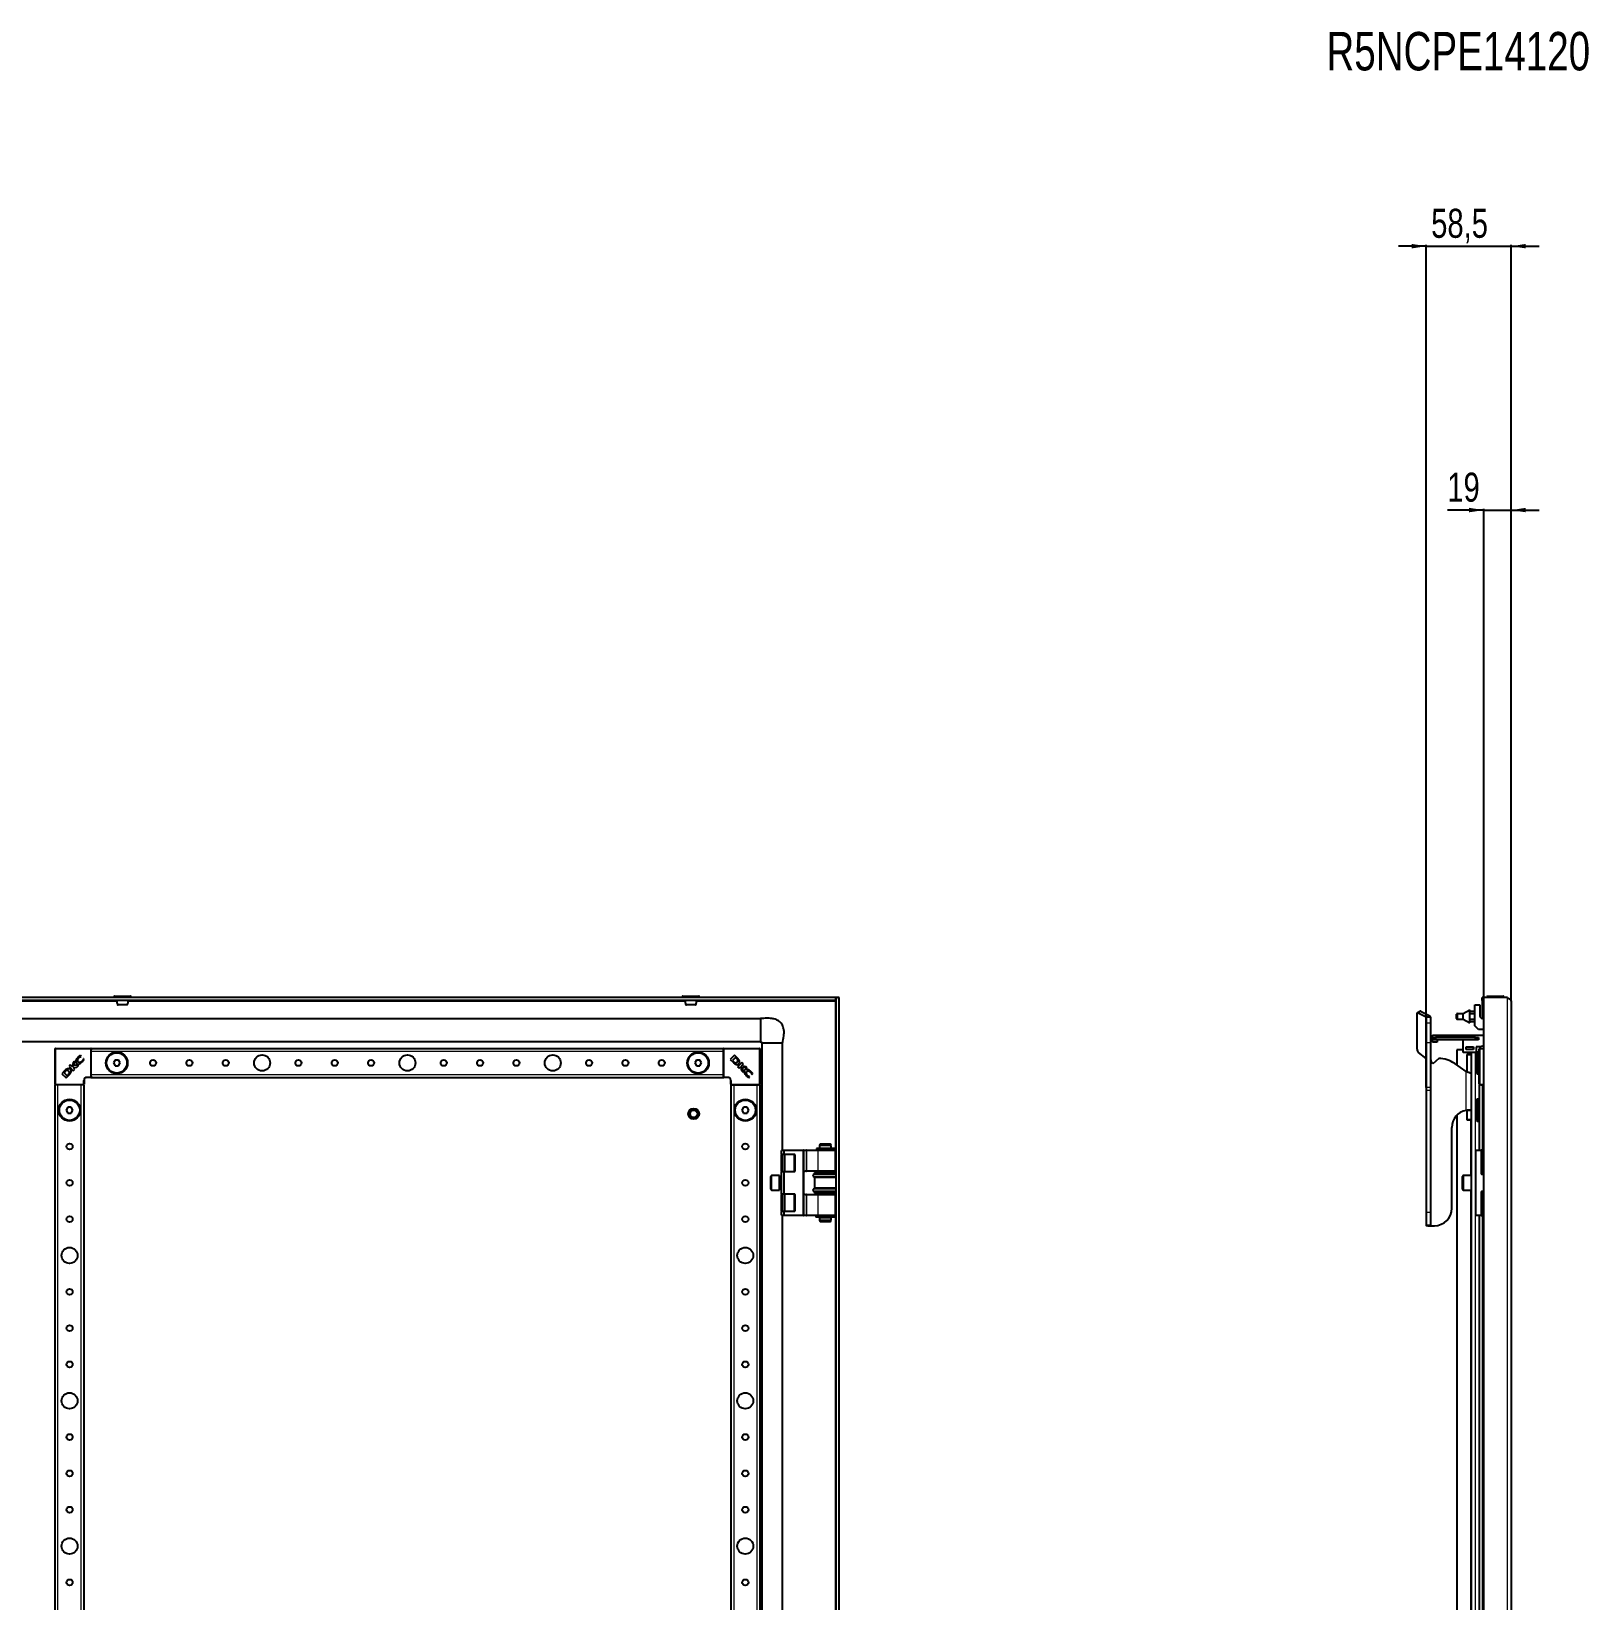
# Model space of a CAD drawing. Header units: millimetres. Extents: x -983 to 2905, y -1229 to 1219.
# Drawn here: x -116 to 956, y 139 to 1219 of the extents above; entities that cross this region are included whole.
import ezdxf

# ---------------------------------------------------------------- set-up
doc = ezdxf.new("R2010")
doc.units = ezdxf.units.MM
doc.layers.add('FORMAT', color=7, linetype='Continuous')
doc.styles.add('SLDTEXTSTYLE0', font='TXT', dxfattribs={"width": 0.75})
doc.dimstyles.new('SLDDIMSTYLE1', dxfattribs={"dimtxt": 20, "dimasz": 10, "dimexe": 0, "dimexo": 0.0625, "dimgap": 5, "dimtad": 2, "dimdec": 1, "dimrnd": 1e-09, "dimzin": 12, "dimdsep": 46, "dimtxsty": 'SLDTEXTSTYLE0', "dimsah": 1, "dimcen": 0.09, "dimadec": 0, "dimazin": 3, "dimtfac": 1, "dimtmove": 0, "dimatfit": 0, "dimfxl": 0, "dimfrac": 2, "dimtolj": 1, "dimtzin": 12, "dimarcsym": 0})

# ---------------------------------------------------------------- blocks, each defined once
blk = doc.blocks.new('_D_4')
at = {"layer": 'FORMAT'}
for p, q in [((843.9, 1071.4), (824.7, 1071.4)), ((843.9, 492.4), (843.9, 1072.4)), ((843.9, 1071.4), (902.4, 1071.4)), ((902.4, 551.8), (902.4, 1072.4)), ((902.4, 1071.4), (921.6, 1071.4))]:
    blk.add_line(p, q, dxfattribs=at)
for points in [[(843.9, 1071.4), (833.9, 1073), (833.9, 1069.9)], [(902.4, 1071.4), (912.4, 1069.9), (912.4, 1073)]]:
    blk.add_solid(points, dxfattribs=at)
at = {"layer": 'FORMAT', "insert": (847.3, 1097.2), "char_height": 20, "attachment_point": 1, "style": 'SLDTEXTSTYLE0'}
blk.add_mtext('58,5', dxfattribs=at)
blk = doc.blocks.new('_D_5')
at = {"layer": 'FORMAT'}
for p, q in [((883.4, 889.8), (858.4, 889.8)), ((883.4, 554.4), (883.4, 890.8)), ((883.4, 889.8), (902.4, 889.8)), ((902.4, 551.8), (902.4, 890.8)), ((902.4, 889.8), (921.6, 889.8))]:
    blk.add_line(p, q, dxfattribs=at)
for points in [[(883.4, 889.8), (873.4, 891.4), (873.4, 888.3)], [(902.4, 889.8), (912.4, 888.3), (912.4, 891.4)]]:
    blk.add_solid(points, dxfattribs=at)
at = {"layer": 'FORMAT', "insert": (858.4, 915.6), "char_height": 20, "attachment_point": 1, "style": 'SLDTEXTSTYLE0'}
blk.add_mtext('19', dxfattribs=at)

msp = doc.modelspace()

# ---------------------------------------------------------------- linework, layer by layer
at = {"color": 7, "linetype": 'Continuous', "lineweight": 25}
for p, q in [((437.54, 554.38), (-152.86, 554.38)), ((437.54, 552.38), (-152.86, 552.38)), ((-58.91, 555.13), (-58.91, 554.38)), ((-58.66, 555.38), (-47.66, 555.38)), ((-47.41, 554.38), (-47.41, 555.13)), ((332.09, 555.13), (332.09, 554.38)), ((332.34, 555.38), (340.85, 555.38)), ((340.85, 555.38), (343.34, 555.38)), ((343.59, 554.38), (343.59, 555.13)), ((437.44, 552.38), (437.24, 551.78)), ((437.54, 552.38), (437.54, 554.38)), ((439.84, 554.38), (437.84, 554.38)), ((437.84, -800.62), (437.84, 554.38)), ((439.84, -800.62), (439.84, 554.38)), ((882.4, 552.38), (882.4, 554.38)), ((883.4, 554.38), (882.4, 554.38)), ((883.4, 552.38), (882.4, 552.38)), ((882.4, 552.38), (882.4, 541.74)), ((883.4, -800.62), (883.4, 554.38)), ((899.8, 554.38), (883.4, 554.38)), ((885.65, 555.13), (885.65, 554.38)), ((885.9, 555.38), (886.8, 555.38)), ((886.8, 555.38), (896.9, 555.38)), ((897.15, 554.38), (897.15, 555.13)), ((902.4, 551.78), (902.4, -798.02)), ((837.53, 518.82), (837.53, 543.3)), ((839.92, 544.9), (837.79, 543.84)), ((838.24, 543.81), (843.74, 541.06)), ((840.36, 544.87), (845.86, 542.12)), ((843.92, 540.85), (843.92, 536.84)), ((846.92, 540.85), (846.92, 536.84)), ((864.8, 539.91), (864.8, 542.93)), ((865.3, 543.43), (869.3, 543.43)), ((869.3, 543.43), (873.8, 545.92)), ((869.3, 539.41), (869.3, 543.43)), ((873.8, 543.36), (873.8, 545.92)), ((873.8, 544.92), (877.3, 544.92)), ((873.8, 543.42), (877.3, 543.42)), ((873.8, 539.48), (873.8, 543.36)), ((877.3, 534.88), (877.3, 549.38)), ((877.3, 549.38), (880.8, 549.38)), ((880.8, 549.38), (880.8, 541.66)), ((881.89, 540.21), (883.4, 539.78)), ((882.4, 541.74), (883.4, 540.41)), ((-147.16, 539.88), (385.84, 539.88)), ((843.92, 536.84), (843.92, 523.33)), ((846.92, 536.84), (846.92, 523.33)), ((865.3, 539.41), (869.3, 539.41)), ((869.3, 539.41), (873.8, 536.92)), ((873.8, 536.92), (873.8, 539.48)), ((873.8, 539.42), (877.3, 539.42)), ((873.8, 537.92), (877.3, 537.92)), ((879.8, 532.38), (877.3, 534.88)), ((883.4, 532.38), (879.8, 532.38)), ((385.84, 523.88), (-144.41, 523.88)), ((-99.66, 494.68), (-99.66, 519.08)), ((-99.36, 519.38), (-74.96, 519.38)), ((-74.66, 519.38), (360.34, 519.38)), ((-74.66, 519.08), (-74.66, 519.38)), ((-74.66, 519.08), (-74.66, 518.44)), ((-74.66, 517.38), (-74.66, 518.44)), ((360.34, 519.08), (360.34, 519.38)), ((360.34, 518.44), (360.34, 519.08)), ((360.34, 517.38), (360.34, 518.44)), ((360.64, 519.38), (385.04, 519.38)), ((385.34, 519.08), (385.34, 494.68)), ((386.84, -769.12), (386.84, 522.88)), ((400.84, 449.38), (400.84, 522.88)), ((843.92, 523.33), (843.92, 492.43)), ((846.92, 523.33), (846.92, 492.43)), ((848.3, 526.88), (848.3, 528.58)), ((848.3, 528.58), (883.4, 528.58)), ((848.3, 525.38), (848.3, 526.88)), ((848.3, 526.88), (850.3, 526.88)), ((850.3, 525.38), (848.3, 525.38)), ((848.3, 523.58), (848.3, 525.38)), ((851.3, 523.58), (848.3, 523.58)), ((850.3, 526.88), (850.3, 525.38)), ((877.8, 526.88), (850.3, 526.88)), ((877.8, 525.38), (850.3, 525.38)), ((851.3, 525.38), (851.3, 523.58)), ((864.9, 518.38), (864.9, 508.07)), ((869.3, 518.38), (864.9, 518.38)), ((869.3, 516.58), (869.3, 525.38)), ((871.3, 518.58), (871.3, 520.58)), ((871.3, 520.58), (876.3, 520.58)), ((876.3, 518.58), (871.3, 518.58)), ((876.3, 520.58), (876.3, 518.58)), ((877.8, 525.38), (877.8, 526.88)), ((877.8, 526.88), (879.8, 526.88)), ((879.8, 525.38), (877.8, 525.38)), ((881.15, 520.58), (878.3, 520.58)), ((878.3, 520.58), (878.3, 516.58)), ((879.8, 526.88), (879.8, 525.38)), ((880.4, 494.68), (880.4, 519.08)), ((880.7, 519.38), (883.4, 519.38)), ((883.4, 521.23), (881.15, 520.58)), ((-88.96, 508.04), (-90.01, 506.99)), ((-87.57, 506.65), (-88.96, 508.04)), ((-87.08, 509.92), (-87.57, 506.65)), ((-86.29, 510.71), (-87.08, 509.92)), ((-86.76, 507.62), (-86.29, 510.71)), ((-83.29, 507.79), (-86.76, 507.62)), ((-84.57, 506.51), (-83.29, 507.79)), ((-81.72, 513.84), (-82.05, 514.52)), ((-81.86, 513.7), (-81.72, 513.84)), ((-79.91, 512.27), (-80.02, 512.16)), ((-79.66, 511.76), (-79.91, 512.27)), ((-74.66, 501.38), (-74.66, 517.38)), ((-58.31, 511.38), (-59.47, 509.38)), ((-59.47, 509.38), (-58.31, 507.38)), ((-56, 511.38), (-58.31, 511.38)), ((-54.85, 509.38), (-56, 511.38)), ((-56, 507.38), (-54.85, 509.38)), ((341.69, 511.38), (340.53, 509.38)), ((340.53, 509.38), (341.69, 507.38)), ((344, 511.38), (341.69, 511.38)), ((345.15, 509.38), (344, 511.38)), ((344, 507.38), (345.15, 509.38)), ((360.34, 501.38), (360.34, 517.38)), ((367.95, 514.73), (364.99, 511.78)), ((364.99, 511.78), (366.88, 509.89)), ((368.65, 513.21), (366.47, 511.03)), ((366.47, 511.03), (367.15, 510.37)), ((366.88, 509.89), (366.9, 509.87)), ((369.94, 512.74), (367.95, 514.73)), ((369.39, 512.49), (368.65, 513.21)), ((372.95, 509.73), (369.99, 506.77)), ((372.61, 507.29), (374, 508.68)), ((374, 508.68), (372.95, 509.73)), ((843.74, 512.54), (838.62, 516.59)), ((848.51, 508.74), (847.22, 510.14)), ((852.45, 512.38), (848.51, 508.74)), ((871.3, 503.58), (863.55, 509.02)), ((878.3, 516.58), (869.3, 516.58)), ((874.9, 515.23), (871.9, 515.23)), ((871.9, 515.23), (871.9, 514.69)), ((871.9, 514.69), (871.9, 503.41)), ((874.9, 516.58), (874.9, -735.38)), ((878.9, 516.88), (878.4, 516.38)), ((878.4, 502.38), (878.4, 516.38)), ((880.4, 516.88), (878.9, 516.88)), ((878.9, 516.88), (878.9, 501.88)), ((880.18, 508.32), (880.2, 508.32)), ((880.2, 514.73), (880.4, 514.73)), ((880.2, 512.74), (880.2, 514.73)), ((880.2, 512.74), (880.4, 512.74)), ((880.2, 510.78), (880.2, 512.74)), ((880.2, 510.78), (880.4, 510.78)), ((880.2, 509.73), (880.4, 509.73)), ((880.2, 508.68), (880.2, 509.73)), ((880.2, 508.68), (880.4, 508.68)), ((880.2, 507.29), (880.2, 508.68)), ((-93.02, 503.98), (-95.01, 501.99)), ((-95.01, 501.99), (-92.05, 499.03)), ((-92.77, 503.43), (-93.49, 502.69)), ((-93.49, 502.69), (-91.31, 500.51)), ((-92.05, 499.03), (-90.16, 500.92)), ((-91.31, 500.51), (-90.65, 501.19)), ((-90.16, 500.92), (-90.14, 500.94)), ((-90.01, 506.99), (-87.05, 504.03)), ((-87.23, 506.33), (-84.57, 506.51)), ((-85.99, 505.09), (-87.23, 506.33)), ((-87.05, 504.03), (-85.99, 505.09)), ((-79.66, 497.38), (-79.66, 494.68)), ((-74.96, 499.38), (-77.66, 499.38)), ((-74.66, 500.33), (-74.66, 501.38)), ((-74.66, 500.33), (-74.66, 499.68)), ((-74.66, 499.38), (-74.66, 499.68)), ((-74.66, 499.38), (360.34, 499.38)), ((-58.31, 507.38), (-56, 507.38)), ((341.69, 507.38), (344, 507.38)), ((360.34, 500.33), (360.34, 501.38)), ((360.34, 499.68), (360.34, 500.33)), ((360.34, 499.38), (360.34, 499.68)), ((363.34, 499.38), (360.64, 499.38)), ((365.34, 494.68), (365.34, 497.38)), ((369.99, 506.77), (371.05, 505.71)), ((371.05, 505.71), (372.29, 506.96)), ((372.29, 506.96), (372.47, 504.3)), ((372.47, 504.3), (373.75, 503.01)), ((375.88, 506.81), (372.61, 507.29)), ((373.58, 506.48), (376.67, 506.01)), ((373.75, 503.01), (373.58, 506.48)), ((376.67, 506.01), (375.88, 506.81)), ((377.72, 499.38), (378.23, 499.63)), ((378.23, 499.63), (378.12, 499.74)), ((379.66, 501.58), (379.8, 501.44)), ((379.8, 501.44), (380.48, 501.78)), ((874.6, 502.38), (874.9, 502.38)), ((878.4, 502.38), (878.9, 501.88)), ((878.9, 501.88), (880.2, 501.88)), ((880.4, 505.1), (880.18, 505.1)), ((880.2, 507.29), (880.4, 507.29)), ((880.2, 506.81), (880.2, 507.29)), ((880.2, 506.81), (880.4, 506.81)), ((880.2, 506.01), (880.2, 506.81)), ((880.2, 506.01), (880.4, 506.01)), ((880.2, 505.23), (880.2, 506.01)), ((880.2, 501.78), (880.4, 501.78)), ((880.2, 501.44), (880.2, 501.78)), ((880.2, 501.44), (880.4, 501.44)), ((880.2, 500.77), (880.2, 501.44)), ((880.2, 500.77), (880.4, 500.77)), ((880.2, 499.74), (880.4, 499.74)), ((880.2, 499.63), (880.2, 499.74)), ((880.2, 499.63), (880.4, 499.63)), ((880.2, 499.38), (880.2, 499.63)), ((880.2, 499.03), (880.2, 499.38)), ((880.2, 499.38), (880.4, 499.38)), ((880.2, 499.03), (880.4, 499.03)), ((-99.66, -740.62), (-99.66, 494.38)), ((-99.36, 494.38), (-99.66, 494.38)), ((-98.71, 494.38), (-99.36, 494.38)), ((-97.66, 494.38), (-98.71, 494.38)), ((-81.66, 494.38), (-97.66, 494.38)), ((-80.6, 494.38), (-81.66, 494.38)), ((-79.96, 494.38), (-80.6, 494.38)), ((-79.66, 494.38), (-79.96, 494.38)), ((-79.66, -740.62), (-79.66, 494.38)), ((365.34, 494.38), (365.34, -740.62)), ((365.34, 494.38), (365.64, 494.38)), ((366.29, 494.38), (365.64, 494.38)), ((366.29, 494.38), (367.34, 494.38)), ((367.34, 494.38), (383.34, 494.38)), ((383.34, 494.38), (384.4, 494.38)), ((385.04, 494.38), (384.4, 494.38)), ((385.04, 494.38), (385.34, 494.38)), ((385.34, 494.38), (385.34, -740.62)), ((843.92, 492.43), (843.92, 490.43)), ((843.92, 490.43), (843.92, 406.38)), ((846.92, 492.43), (846.92, 490.43)), ((846.92, 490.43), (846.92, 406.38)), ((880.4, 494.38), (880.4, 449.38)), ((880.4, 494.38), (880.7, 494.38)), ((881.35, 494.38), (880.7, 494.38)), ((881.35, 494.38), (882.4, 494.38)), ((882.4, 494.38), (883.4, 494.38)), ((-90.81, 478.88), (-91.97, 476.88)), ((-91.97, 476.88), (-90.81, 474.88)), ((-88.5, 478.88), (-90.81, 478.88)), ((-87.35, 476.88), (-88.5, 478.88)), ((-88.5, 474.88), (-87.35, 476.88)), ((374.19, 478.88), (373.03, 476.88)), ((373.03, 476.88), (374.19, 474.88)), ((376.5, 478.88), (374.19, 478.88)), ((377.65, 476.88), (376.5, 478.88)), ((376.5, 474.88), (377.65, 476.88)), ((874.9, 476.63), (871.9, 476.63)), ((871.9, 476.63), (871.9, 470.48)), ((878.9, 484.38), (878.4, 483.88)), ((878.4, 469.88), (878.4, 483.88)), ((880.4, 484.38), (878.9, 484.38)), ((878.9, 484.38), (878.9, 469.38)), ((-90.81, 474.88), (-88.5, 474.88)), ((374.19, 474.88), (376.5, 474.88)), ((861.51, 409.38), (861.51, 464.88)), ((864.9, 473.49), (864.9, -719.73)), ((871.9, 470.48), (871.9, 470.34)), ((871.9, 470.34), (874.9, 470.34)), ((878.4, 469.88), (878.9, 469.38)), ((878.9, 469.38), (880.4, 469.38)), ((426.92, 453.63), (426.34, 452.63)), ((426.92, 453.63), (433.76, 453.63)), ((434.34, 452.63), (433.76, 453.63)), ((400.34, 446.68), (400.34, 449.18)), ((400.34, 446.68), (400.34, 446.08)), ((400.34, 434.98), (400.34, 446.08)), ((400.54, 449.38), (401.92, 449.38)), ((401.97, 446.38), (400.64, 446.38)), ((401.84, 449.18), (401.84, 446.68)), ((401.92, 449.38), (415.14, 449.38)), ((409.04, 446.38), (401.97, 446.38)), ((402.34, 434.98), (402.34, 446.08)), ((409.34, 434.98), (409.34, 446.08)), ((415.14, 449.38), (417.36, 449.38)), ((415.34, 449.18), (415.34, 404.58)), ((417.64, 449.38), (417.36, 449.38)), ((417.64, 449.38), (425.53, 449.38)), ((424.4, 450.58), (424.4, 449.68)), ((424.42, 450.58), (424.4, 450.58)), ((424.42, 449.68), (424.4, 449.68)), ((424.42, 450.58), (424.42, 449.68)), ((424.5, 450.58), (424.42, 450.58)), ((424.5, 449.68), (424.42, 449.68)), ((437.49, 450.58), (424.5, 450.58)), ((437.49, 449.68), (424.5, 449.68)), ((425.53, 449.38), (437.14, 449.38)), ((426.34, 452.63), (426.34, 450.63)), ((434.34, 452.63), (426.34, 452.63)), ((426.34, 450.63), (434.34, 450.63)), ((426.34, 449.63), (426.34, 449.38)), ((426.34, 449.63), (434.34, 449.63)), ((426.84, 450.63), (426.84, 450.58)), ((426.84, 449.68), (426.84, 449.63)), ((433.84, 450.58), (433.84, 450.63)), ((433.84, 449.63), (433.84, 449.68)), ((434.34, 450.63), (434.34, 452.63)), ((434.34, 449.38), (434.34, 449.63)), ((437.34, 435.08), (437.34, 449.18)), ((437.49, 449.68), (437.49, 450.58)), ((877.9, 404.58), (877.9, 449.18)), ((878.1, 449.38), (881.7, 449.38)), ((882.1, 449.38), (881.7, 449.38)), ((881.9, 449.18), (881.9, 433.08)), ((882.1, 449.38), (883.4, 449.38)), ((400.34, 434.98), (400.34, 434.38)), ((400.34, 419.38), (400.34, 434.38)), ((400.64, 434.68), (401.97, 434.68)), ((401.84, 434.38), (401.84, 419.38)), ((401.97, 434.68), (409.04, 434.68)), ((417.36, 434.88), (416.84, 434.88)), ((417.36, 434.88), (417.64, 434.88)), ((425.53, 434.88), (417.64, 434.88)), ((422.84, 433.28), (422.14, 432.6)), ((422.84, 433.88), (422.84, 433.28)), ((422.84, 433.88), (437.84, 433.88)), ((437.84, 433.28), (422.84, 433.28)), ((437.14, 434.88), (425.53, 434.88)), ((426.34, 434.88), (426.34, 433.88)), ((434.34, 433.88), (434.34, 434.88)), ((882.1, 432.88), (883.4, 432.88)), ((392.84, 426.88), (392.84, 431.28)), ((392.84, 422.48), (392.84, 426.88)), ((398.84, 431.88), (393.44, 431.88)), ((393.44, 421.88), (398.84, 421.88)), ((398.84, 426.88), (398.84, 431.88)), ((398.84, 421.88), (398.84, 426.88)), ((400.34, 429.88), (399.09, 429.88)), ((399.09, 423.88), (400.34, 423.88)), ((422.14, 431.17), (422.84, 430.48)), ((422.84, 423.28), (422.14, 422.6)), ((422.14, 421.17), (422.84, 420.48)), ((422.84, 430.48), (422.84, 423.28)), ((437.84, 430.48), (422.84, 430.48)), ((437.84, 423.28), (422.84, 423.28)), ((868.9, 425.84), (868.9, 431.28)), ((868.9, 422.48), (868.9, 425.84)), ((874.9, 431.88), (869.5, 431.88)), ((869.5, 421.88), (874.9, 421.88)), ((400.34, 419.38), (400.34, 418.78)), ((400.34, 407.68), (400.34, 418.78)), ((401.97, 419.08), (400.64, 419.08)), ((409.04, 419.08), (401.97, 419.08)), ((402.34, 407.68), (402.34, 418.78)), ((409.34, 407.68), (409.34, 418.78)), ((416.84, 418.88), (417.36, 418.88)), ((417.64, 418.88), (417.36, 418.88)), ((417.64, 418.88), (425.53, 418.88)), ((422.84, 420.48), (422.84, 419.88)), ((437.84, 420.48), (422.84, 420.48)), ((422.84, 419.88), (437.84, 419.88)), ((425.53, 418.88), (437.14, 418.88)), ((426.34, 419.88), (426.34, 418.88)), ((434.34, 418.88), (434.34, 419.88)), ((437.34, 404.58), (437.34, 418.68)), ((881.9, 420.68), (881.9, 404.58)), ((883.4, 420.88), (882.1, 420.88)), ((400.34, 407.68), (400.34, 407.08)), ((400.34, 404.58), (400.34, 407.08)), ((401.92, 404.38), (400.54, 404.38)), ((400.64, 407.38), (401.97, 407.38)), ((400.84, 99.38), (400.84, 404.38)), ((401.84, 407.08), (401.84, 404.58)), ((415.14, 404.38), (401.92, 404.38)), ((401.97, 407.38), (409.04, 407.38)), ((417.36, 404.38), (415.14, 404.38)), ((417.36, 404.38), (417.64, 404.38)), ((425.53, 404.38), (417.64, 404.38)), ((423.97, 404.08), (423.97, 403.18)), ((424.02, 404.08), (423.97, 404.08)), ((424.02, 403.18), (423.97, 403.18)), ((437.49, 404.08), (424.02, 404.08)), ((437.49, 403.18), (424.02, 403.18)), ((437.14, 404.38), (425.53, 404.38)), ((426.34, 404.38), (426.34, 404.13)), ((426.34, 404.13), (434.34, 404.13)), ((426.34, 403.13), (426.34, 401.13)), ((426.34, 403.13), (434.34, 403.13)), ((426.34, 401.13), (426.92, 400.13)), ((426.34, 401.13), (430.87, 401.13)), ((426.84, 404.13), (426.84, 404.08)), ((426.84, 403.18), (426.84, 403.13)), ((430.8, 400.13), (426.92, 400.13)), ((433.76, 400.13), (430.8, 400.13)), ((430.87, 401.13), (434.34, 401.13)), ((433.76, 400.13), (434.34, 401.13)), ((433.84, 404.08), (433.84, 404.13)), ((433.84, 403.13), (433.84, 403.18)), ((434.34, 404.13), (434.34, 404.38)), ((434.34, 401.13), (434.34, 403.13)), ((437.49, 403.18), (437.49, 404.08)), ((843.92, 406.38), (843.92, 397.41)), ((846.92, 406.38), (846.92, 397.41)), ((881.7, 404.38), (878.1, 404.38)), ((880.4, 404.38), (880.4, 99.38)), ((881.7, 404.38), (882.1, 404.38)), ((883.4, 404.38), (882.1, 404.38)), ((846.92, 397.41), (843.92, 397.41)), ((844.88, 397.38), (847, 397.38)), ((847.22, 397.38), (847, 397.38)), ((847.22, 397.38), (849.51, 397.38))]:
    msp.add_line(p, q, dxfattribs=at)
at = {"color": 8, "linetype": 'Continuous', "lineweight": 18}
for p, q in [((-152.56, 551.78), (-57.13, 551.78)), ((-47.41, 555.13), (-58.91, 555.13)), ((-49.19, 551.78), (333.87, 551.78)), ((340.99, 555.13), (332.09, 555.13)), ((343.59, 555.13), (340.99, 555.13)), ((341.81, 551.78), (437.24, 551.78)), ((437.24, 551.78), (437.24, 450.58)), ((886.59, 555.13), (885.65, 555.13)), ((897.15, 555.13), (886.59, 555.13)), ((899.8, -800.62), (899.8, 554.38)), ((840.36, 544.87), (838.24, 543.81)), ((843.74, 541.06), (845.86, 542.12)), ((843.74, 512.54), (843.74, 541.06)), ((843.92, 540.85), (846.92, 540.85)), ((865.3, 543.43), (865.3, 539.41)), ((846.92, 536.84), (843.92, 536.84)), ((-99.36, 519.08), (-99.66, 519.08)), ((-99.36, 519.08), (-99.36, 519.38)), ((-99.36, 519.08), (-99.36, 494.68)), ((-74.96, 519.08), (-99.36, 519.08)), ((-74.96, 519.38), (-74.96, 519.08)), ((-74.96, 499.68), (-74.96, 519.08)), ((-74.66, 519.08), (-74.96, 519.08)), ((360.64, 519.08), (360.34, 519.08)), ((360.64, 519.08), (360.64, 519.38)), ((360.64, 519.08), (360.64, 499.68)), ((385.04, 519.08), (360.64, 519.08)), ((385.04, 519.08), (385.04, 519.38)), ((385.04, 494.68), (385.04, 519.08)), ((385.04, 519.08), (385.34, 519.08)), ((846.92, 523.33), (843.92, 523.33)), ((880.4, 519.08), (880.7, 519.08)), ((880.7, 519.38), (880.7, 519.08)), ((883.4, 519.08), (880.7, 519.08)), ((880.7, 519.08), (880.7, 494.68)), ((-74.66, 517.38), (360.34, 517.38)), ((847.22, 397.38), (847.22, 510.14)), ((874.9, 514.69), (871.9, 514.69)), ((874.3, 516.58), (874.3, 515.23)), ((877.5, 516.58), (877.5, -733.42)), ((-79.96, 494.68), (-79.96, 497.38)), ((-79.66, 497.38), (-79.96, 497.38)), ((-77.66, 499.68), (-74.96, 499.68)), ((-77.66, 499.38), (-77.66, 499.68)), ((-74.96, 499.68), (-74.96, 499.38)), ((-74.66, 499.68), (-74.96, 499.68)), ((-74.66, 501.38), (360.34, 501.38)), ((360.64, 499.68), (360.34, 499.68)), ((360.64, 499.68), (363.34, 499.68)), ((360.64, 499.38), (360.64, 499.68)), ((363.34, 499.38), (363.34, 499.68)), ((365.34, 497.38), (365.64, 497.38)), ((365.64, 497.38), (365.64, 494.68)), ((871.3, 476.74), (871.3, 503.58)), ((880.2, 503.51), (880.4, 503.51)), ((-99.36, 494.68), (-99.66, 494.68)), ((-99.36, 494.68), (-79.96, 494.68)), ((-99.36, 494.68), (-99.36, 494.38)), ((-97.66, -740.62), (-97.66, 494.38)), ((-81.66, -740.62), (-81.66, 494.38)), ((-79.96, 494.68), (-79.96, 494.38)), ((-79.66, 494.68), (-79.96, 494.68)), ((365.64, 494.68), (365.34, 494.68)), ((365.64, 494.68), (385.04, 494.68)), ((365.64, 494.38), (365.64, 494.68)), ((367.34, 494.38), (367.34, -740.62)), ((383.34, 494.38), (383.34, -740.62)), ((385.04, 494.38), (385.04, 494.68)), ((385.34, 494.68), (385.04, 494.68)), ((846.92, 492.43), (843.92, 492.43)), ((846.92, 490.43), (843.92, 490.43)), ((880.7, 494.68), (880.4, 494.68)), ((880.7, 494.68), (883.4, 494.68)), ((880.7, 494.68), (880.7, 494.38)), ((882.4, 494.38), (882.4, 449.38)), ((874.9, 470.48), (871.9, 470.48)), ((874.3, 470.34), (874.3, 431.88)), ((401.84, 449.18), (400.34, 449.18)), ((400.34, 446.68), (401.84, 446.68)), ((400.64, 446.08), (400.34, 446.08)), ((400.64, 446.38), (400.64, 446.08)), ((402.04, 446.08), (400.64, 446.08)), ((400.64, 446.08), (400.64, 434.98)), ((415.14, 449.18), (401.84, 449.18)), ((401.84, 446.68), (409.04, 446.68)), ((402.04, 446.38), (402.04, 446.08)), ((402.04, 434.98), (402.04, 446.08)), ((402.34, 446.08), (402.04, 446.08)), ((402.64, 446.08), (402.34, 446.08)), ((402.64, 446.08), (402.64, 446.38)), ((409.04, 446.08), (402.64, 446.08)), ((402.64, 446.08), (402.64, 434.98)), ((409.04, 446.68), (409.04, 446.38)), ((409.04, 446.08), (409.04, 446.38)), ((409.04, 434.98), (409.04, 446.08)), ((409.34, 446.08), (409.04, 446.08)), ((409.64, 446.08), (409.34, 446.08)), ((409.64, 446.08), (409.64, 434.98)), ((415.14, 449.18), (415.14, 449.38)), ((415.14, 404.58), (415.14, 449.18)), ((415.14, 449.18), (415.34, 449.18)), ((417.36, 449.18), (415.34, 449.18)), ((417.36, 449.38), (417.36, 449.18)), ((417.5, 449.18), (417.36, 449.18)), ((417.36, 435.08), (417.36, 449.18)), ((425.39, 449.18), (417.5, 449.18)), ((417.5, 449.18), (417.5, 435.08)), ((424.5, 449.68), (424.5, 450.58)), ((437.34, 449.18), (425.39, 449.18)), ((425.39, 435.08), (425.39, 449.18)), ((437.24, 449.68), (437.24, 449.36)), ((877.9, 449.18), (878.1, 449.18)), ((878.1, 449.38), (878.1, 449.18)), ((878.1, 449.18), (878.1, 404.58)), ((881.7, 449.18), (878.1, 449.18)), ((881.7, 449.38), (881.7, 449.18)), ((881.7, 433.08), (881.7, 449.18)), ((881.7, 449.18), (881.9, 449.18)), ((881.9, 449.18), (882.1, 449.18)), ((882.1, 449.38), (882.1, 449.18)), ((882.1, 449.18), (882.1, 433.08)), ((883.4, 449.18), (882.1, 449.18)), ((400.64, 434.98), (400.34, 434.98)), ((401.84, 434.38), (400.34, 434.38)), ((400.64, 434.98), (402.04, 434.98)), ((400.64, 434.98), (400.64, 434.68)), ((409.04, 434.38), (401.84, 434.38)), ((402.04, 434.98), (402.04, 434.68)), ((402.34, 434.98), (402.04, 434.98)), ((402.64, 434.98), (402.34, 434.98)), ((402.64, 434.68), (402.64, 434.98)), ((402.64, 434.98), (409.04, 434.98)), ((409.04, 434.68), (409.04, 434.98)), ((409.34, 434.98), (409.04, 434.98)), ((409.04, 434.68), (409.04, 434.38)), ((409.64, 434.98), (409.34, 434.98)), ((416.84, 435.08), (417.36, 435.08)), ((416.84, 435.08), (416.84, 434.88)), ((417.5, 435.08), (417.36, 435.08)), ((417.36, 435.08), (417.36, 434.88)), ((417.5, 435.08), (425.39, 435.08)), ((437.84, 432.6), (422.14, 432.6)), ((425.39, 435.08), (437.34, 435.08)), ((437.24, 434.91), (437.24, 433.88)), ((881.9, 433.08), (881.7, 433.08)), ((881.9, 433.08), (882.1, 433.08)), ((882.1, 432.88), (882.1, 433.08)), ((882.1, 433.08), (883.4, 433.08)), ((882.1, 432.88), (882.1, 432.68)), ((883.4, 432.68), (882.1, 432.68)), ((393.44, 431.88), (393.44, 426.88)), ((393.44, 426.88), (393.44, 421.88)), ((399.09, 429.88), (399.09, 423.88)), ((437.84, 431.17), (422.14, 431.17)), ((437.84, 422.6), (422.14, 422.6)), ((437.84, 421.17), (422.14, 421.17)), ((869.5, 431.88), (869.5, 425.7)), ((869.5, 425.7), (869.5, 421.88)), ((874.3, 421.88), (874.3, 81.88)), ((400.34, 419.38), (401.84, 419.38)), ((400.64, 418.78), (400.34, 418.78)), ((400.64, 418.78), (400.64, 419.08)), ((402.04, 418.78), (400.64, 418.78)), ((400.64, 418.78), (400.64, 407.68)), ((401.84, 419.38), (409.04, 419.38)), ((402.04, 418.78), (402.04, 419.08)), ((402.04, 407.68), (402.04, 418.78)), ((402.04, 418.78), (402.34, 418.78)), ((402.34, 418.78), (402.64, 418.78)), ((402.64, 418.78), (402.64, 419.08)), ((409.04, 418.78), (402.64, 418.78)), ((402.64, 418.78), (402.64, 407.68)), ((409.04, 419.08), (409.04, 419.38)), ((409.04, 418.78), (409.04, 419.08)), ((409.04, 407.68), (409.04, 418.78)), ((409.04, 418.78), (409.34, 418.78)), ((409.34, 418.78), (409.64, 418.78)), ((409.64, 418.78), (409.64, 407.68)), ((416.84, 418.88), (416.84, 418.68)), ((417.36, 418.68), (416.84, 418.68)), ((417.36, 418.88), (417.36, 418.68)), ((417.36, 404.58), (417.36, 418.68)), ((417.36, 418.68), (417.5, 418.68)), ((417.5, 418.68), (417.5, 404.58)), ((425.39, 418.68), (417.5, 418.68)), ((425.39, 404.58), (425.39, 418.68)), ((437.34, 418.68), (425.39, 418.68)), ((437.24, 419.88), (437.24, 418.86)), ((881.7, 404.58), (881.7, 420.68)), ((881.7, 420.68), (881.9, 420.68)), ((882.1, 420.68), (881.9, 420.68)), ((882.1, 421.08), (883.4, 421.08)), ((882.1, 421.08), (882.1, 420.88)), ((882.1, 420.88), (882.1, 420.68)), ((883.4, 420.68), (882.1, 420.68)), ((882.1, 420.68), (882.1, 404.58)), ((400.34, 407.68), (400.64, 407.68)), ((401.84, 407.08), (400.34, 407.08)), ((400.34, 404.58), (401.84, 404.58)), ((400.64, 407.38), (400.64, 407.68)), ((400.64, 407.68), (402.04, 407.68)), ((409.04, 407.08), (401.84, 407.08)), ((401.84, 404.58), (415.14, 404.58)), ((402.04, 407.38), (402.04, 407.68)), ((402.34, 407.68), (402.04, 407.68)), ((402.64, 407.68), (402.34, 407.68)), ((402.64, 407.38), (402.64, 407.68)), ((402.64, 407.68), (409.04, 407.68)), ((409.04, 407.38), (409.04, 407.68)), ((409.34, 407.68), (409.04, 407.68)), ((409.04, 407.08), (409.04, 407.38)), ((409.64, 407.68), (409.34, 407.68)), ((415.14, 404.38), (415.14, 404.58)), ((415.34, 404.58), (415.14, 404.58)), ((415.34, 404.58), (417.36, 404.58)), ((417.36, 404.58), (417.5, 404.58)), ((417.36, 404.58), (417.36, 404.38)), ((417.5, 404.58), (425.39, 404.58)), ((424.02, 403.18), (424.02, 404.08)), ((425.39, 404.58), (437.34, 404.58)), ((437.24, 404.41), (437.24, 404.08)), ((437.24, 403.18), (437.24, 100.58)), ((846.92, 406.38), (843.92, 406.38)), ((878.1, 404.58), (877.9, 404.58)), ((878.1, 404.58), (881.7, 404.58)), ((878.1, 404.58), (878.1, 404.38)), ((881.7, 404.58), (881.9, 404.58)), ((881.7, 404.58), (881.7, 404.38)), ((882.1, 404.58), (881.9, 404.58)), ((882.1, 404.58), (882.1, 404.38)), ((882.1, 404.58), (883.4, 404.58)), ((882.4, 404.38), (882.4, 99.38))]:
    msp.add_line(p, q, dxfattribs=at)
at = {"color": 7, "linetype": 'Continuous', "lineweight": 25, "flags": 128}
msp.add_lwpolyline([(837.53, 543.3), (837.55, 543.46), (837.59, 543.61), (837.65, 543.72), (837.74, 543.81), (837.85, 543.86), (837.97, 543.88), (838.1, 543.87), (838.24, 543.81)], dxfattribs=at)
at = {"color": 7, "linetype": 'Continuous', "lineweight": 25}
for centre, radius in [((-57.16, 509.38), 7.5), ((-57.16, 509.38), 7), ((-32.16, 509.38), 2.1), ((-7.16, 509.38), 2.1), ((17.84, 509.38), 2.1), ((42.84, 509.38), 5.5), ((67.84, 509.38), 2.1), ((92.84, 509.38), 2.1), ((117.84, 509.38), 2.1), ((142.84, 509.38), 5.5), ((167.84, 509.38), 2.1), ((192.84, 509.38), 2.1), ((217.84, 509.38), 2.1), ((242.84, 509.38), 5.5), ((267.84, 509.38), 2.1), ((292.84, 509.38), 2.1), ((317.84, 509.38), 2.1), ((342.84, 509.38), 7.5), ((342.84, 509.38), 7), ((-89.66, 476.88), 7.5), ((-89.66, 476.88), 7), ((339.84, 474.38), 3.75), ((339.84, 474.38), 3), ((339.84, 474.38), 2.5), ((375.34, 476.88), 7.5), ((375.34, 476.88), 7), ((-89.66, 451.88), 2.1), ((375.34, 451.88), 2.1), ((-89.66, 426.88), 2.1), ((375.34, 426.88), 2.1), ((-89.66, 401.88), 2.1), ((375.34, 401.88), 2.1), ((-89.66, 376.88), 5.5), ((375.34, 376.88), 5.5), ((-89.66, 351.88), 2.1), ((375.34, 351.88), 2.1), ((-89.66, 326.88), 2.1), ((375.34, 326.88), 2.1), ((-89.66, 301.88), 2.1), ((375.34, 301.88), 2.1), ((-89.66, 276.88), 5.5), ((375.34, 276.88), 5.5), ((-89.66, 251.88), 2.1), ((375.34, 251.88), 2.1), ((-89.66, 226.88), 2.1), ((375.34, 226.88), 2.1), ((-89.66, 201.88), 2.1), ((375.34, 201.88), 2.1), ((-89.66, 176.88), 5.5), ((375.34, 176.88), 5.5), ((-89.66, 151.88), 2.1), ((375.34, 151.88), 2.1)]:
    msp.add_circle(centre, radius, dxfattribs=at)
for centre, radius, start, end in [((-58.66, 555.13), 0.25, 90, 180), ((-47.66, 555.13), 0.25, 0, 90), ((332.34, 555.13), 0.25, 90, 180), ((343.34, 555.13), 0.25, 0, 90), ((885.9, 555.13), 0.25, 90, 180), ((896.9, 555.13), 0.25, 0, 90), ((-56.27, 549.88), 0.5, 195.31604, 270.02276), ((-50.05, 549.88), 0.5, 269.99815, 345.40011), ((334.73, 549.88), 0.5, 195.24646, 270.04596), ((340.95, 549.88), 0.5, 269.96367, 344.83397), ((840.11, 544.45), 0.489, 59.11421, 113.61803), ((843.65, 540.81), 0.266, 8.41625, 70.8623), ((845.34, 540.62), 1.59, 8.41625, 70.8623), ((865.3, 542.93), 0.5, 90, 180), ((882.3, 541.66), 1.5, 180, 254), ((865.3, 539.91), 0.5, 180, 270), ((-99.36, 519.08), 0.3, 90, 180), ((-74.96, 519.08), 0.3, 0, 90), ((360.64, 519.08), 0.3, 90, 180), ((385.04, 519.08), 0.3, 0, 90), ((840.54, 518.9), 3.01, 181.68734, 230.32891), ((880.7, 519.08), 0.3, 90, 180), ((-82.15, 511.39), 1.97, 128.45405, 215.887), ((-82.58, 511.79), 1.94, 233.30966, 322.34638), ((364.92, 508.31), 6.12, 36.98881, 43.07444), ((366.73, 509.08), 4.87, 20.34448, 48.77765), ((852.45, 492.38), 20, 56.30993, 90), ((-89.36, 500.77), 4.87, 110.34448, 138.77765), ((-88.58, 498.96), 6.12, 126.98881, 133.07444), ((-77.66, 497.38), 2, 90, 180), ((-74.96, 499.68), 0.3, 270, 0), ((360.64, 499.68), 0.3, 180, 270), ((363.34, 497.38), 2, 0, 90), ((377.75, 502.31), 1.94, 143.30966, 232.34638), ((377.35, 501.87), 1.97, 38.45405, 125.887), ((-99.36, 494.68), 0.3, 180, 270), ((-79.96, 494.68), 0.3, 270, 0), ((365.64, 494.68), 0.3, 180, 270), ((385.04, 494.68), 0.3, 270, 0), ((880.7, 494.68), 0.3, 180, 270), ((873.08, 465.3), 11.58, 98.85875, 182.06888), ((400.54, 449.18), 0.2, 90, 180), ((400.64, 446.68), 0.3, 180, 270), ((402.04, 446.08), 0.3, 0, 90), ((409.04, 446.08), 0.3, 0, 90), ((415.14, 449.18), 0.2, 0, 90), ((437.14, 449.18), 0.2, 0, 90), ((878.1, 449.18), 0.2, 90, 180), ((881.7, 449.18), 0.2, 0, 90), ((400.64, 434.38), 0.3, 90, 180), ((402.04, 434.98), 0.3, 270, 0), ((409.04, 434.98), 0.3, 270, 0), ((416.84, 433.38), 1.5, 90, 180), ((422.84, 431.88), 1, 134.427, 225.573), ((437.14, 435.08), 0.2, 270, 0), ((882.1, 433.08), 0.2, 180, 270), ((393.44, 431.28), 0.6, 90, 180), ((393.44, 422.48), 0.6, 180, 270), ((399.09, 430.13), 0.25, 180, 270), ((399.09, 423.63), 0.25, 90, 180), ((422.84, 421.88), 1, 134.427, 225.573), ((869.5, 431.28), 0.6, 90, 180), ((869.5, 422.48), 0.6, 180, 270), ((400.64, 419.38), 0.3, 180, 270), ((402.04, 418.78), 0.3, 0, 90), ((409.04, 418.78), 0.3, 0, 90), ((416.84, 420.38), 1.5, 180, 270), ((437.14, 418.68), 0.2, 0, 90), ((882.1, 420.68), 0.2, 90, 180), ((400.64, 407.08), 0.3, 90, 180), ((400.54, 404.58), 0.2, 180, 270), ((402.04, 407.68), 0.3, 270, 0), ((409.04, 407.68), 0.3, 270, 0), ((415.14, 404.58), 0.2, 270, 0), ((437.14, 404.58), 0.2, 270, 0), ((849.51, 409.38), 12, 270, 0), ((878.1, 404.58), 0.2, 180, 270), ((881.7, 404.58), 0.2, 270, 0)]:
    msp.add_arc(centre, radius, start, end, dxfattribs=at)
at = {"color": 8, "linetype": 'Continuous', "lineweight": 18}
for centre, radius, start, end in [((-77.66, 497.38), 2.3, 90, 180), ((363.34, 497.38), 2.3, 0, 90), ((409.04, 446.08), 0.6, 0, 90), ((417.68, 449.21), 0.179, 101.42175, 188.04947), ((425.57, 449.21), 0.179, 101.42175, 188.04947), ((409.04, 434.98), 0.6, 270, 0), ((416.84, 433.38), 1.7, 90, 151.92751), ((417.68, 435.06), 0.179, 171.95053, 258.57825), ((425.57, 435.06), 0.179, 171.95053, 258.57825), ((882.1, 433.08), 0.4, 180, 270), ((409.04, 418.78), 0.6, 0, 90), ((416.84, 420.38), 1.7, 208.07249, 270), ((417.68, 418.71), 0.179, 101.42175, 188.04947), ((425.57, 418.71), 0.179, 101.42175, 188.04947), ((882.1, 420.68), 0.4, 90, 180), ((409.04, 407.68), 0.6, 270, 0), ((417.68, 404.56), 0.179, 171.95053, 258.57825), ((425.57, 404.56), 0.179, 171.95053, 258.57825)]:
    msp.add_arc(centre, radius, start, end, dxfattribs=at)
at = {"color": 7, "linetype": 'Continuous', "lineweight": 25}
for centre, major_axis, start_param, end_param in [((401.92, 449.18), (0, 0.2), 0, 1.5707963), ((401.97, 446.68), (0, 0.3), 1.5707963, 3.1415927), ((401.97, 434.38), (0, 0.3), 0, 1.5707963), ((401.97, 419.38), (0, 0.3), 1.5707963, 3.1415927), ((401.97, 407.08), (0, 0.3), 0, 1.5707963), ((401.92, 404.58), (0, 0.2), 1.5707963, 3.1415927)]:
    msp.add_ellipse(centre, major_axis=major_axis, ratio=0.4142136, start_param=start_param, end_param=end_param, dxfattribs=at)
for points, knots in [([(-57.18, 552.38), (-57.18, 552.25), (-57.16, 551.34), (-56.94, 550.47), (-56.75, 549.73)], [0, 0, 0, 0, 0.1418504, 1, 1, 1, 1]), ([(-49.57, 549.73), (-49.38, 550.47), (-49.16, 551.34), (-49.14, 552.25), (-49.14, 552.38)], [0, 0, 0, 0, 0.8581496, 1, 1, 1, 1]), ([(333.82, 552.38), (333.82, 552.25), (333.84, 551.34), (334.06, 550.47), (334.25, 549.73)], [0, 0, 0, 0, 0.1418495, 1, 1, 1, 1]), ([(341.43, 549.73), (341.62, 550.47), (341.84, 551.34), (341.86, 552.25), (341.86, 552.38)], [0, 0, 0, 0, 0.85815044, 1, 1, 1, 1]), ([(437.84, 554.38), (437.82, 553.95), (437.78, 553.39), (437.59, 552.83), (437.54, 552.7)], [0, 0, 0, 0, 0.7734591, 1, 1, 1, 1]), ([(-54.86, 549.38), (-55.05, 549.38), (-55.52, 549.38), (-56.07, 549.38), (-56.19, 549.38), (-56.26, 549.38)], [0, 0, 0, 0, 0.2565532, 0.6279811, 1, 1, 1, 1]), ([(-50.05, 549.38), (-50.09, 549.38), (-50.17, 549.38), (-50.73, 549.38), (-51.53, 549.38), (-52.53, 549.38), (-53.59, 549.38), (-54.38, 549.38), (-54.77, 549.38), (-54.86, 549.38)], [0, 0, 0, 0, 0.1585142, 0.3172777, 0.4758628, 0.6342467, 0.7924771, 0.950708, 1, 1, 1, 1]), ([(340.92, 549.38), (340.93, 549.38), (340.97, 549.38), (340.69, 549.38), (340.17, 549.38), (339.45, 549.38), (338.6, 549.38), (337.54, 549.38), (336.51, 549.38), (335.63, 549.38), (335.02, 549.38), (334.72, 549.38), (334.76, 549.38), (334.77, 549.38)], [0, 0, 0, 0, 0.0338399, 0.141254, 0.2486978, 0.3157737, 0.4233143, 0.530846, 0.6382096, 0.7457063, 0.853372, 0.9609167, 1, 1, 1, 1]), ([(400.84, 522.88), (401.25, 524.56), (401.98, 527.6), (402.08, 531.91), (401.1, 535.47), (399.05, 537.92), (396.41, 539.34), (393.39, 540.08), (389.79, 540.29), (387.23, 540.02), (385.84, 539.88)], [0, 0, 0, 0, 0.1760674, 0.3182248, 0.4355964, 0.5434819, 0.6338893, 0.7371517, 0.8581828, 1, 1, 1, 1]), ([(385.84, 539.88), (385.84, 539.85), (385.84, 539.79), (385.84, 539.15), (385.84, 537.68), (385.84, 535.49), (385.84, 533.49), (385.84, 531.88), (385.84, 530.28), (385.84, 528.27), (385.84, 526.09), (385.84, 524.58), (385.84, 524.18), (385.84, 524.04)], [0, 0, 0, 0, 0.0691652, 0.1363002, 0.2672913, 0.3982825, 0.4654174, 0.5345826, 0.6037478, 0.6708828, 0.8018739, 0.9328651, 1, 1, 1, 1]), ([(385.84, 524.04), (385.94, 524.03), (386.08, 524.01), (386.24, 523.94), (386.32, 523.89), (386.38, 523.82), (386.42, 523.75), (386.45, 523.68), (386.51, 523.5), (386.68, 523.42), (386.83, 523.19), (386.86, 522.99), (386.88, 522.88)], [0, 0, 0, 0, 0.146823, 0.2020406, 0.2476428, 0.2869104, 0.3235688, 0.360785, 0.4008303, 0.6285129, 0.7943203, 1, 1, 1, 1]), ([(385.84, 523.88), (386.07, 523.73), (386.47, 523.47), (386.73, 523.06), (386.84, 522.88)], [0, 0, 0, 0, 0.556114, 1, 1, 1, 1]), ([(387.82, 522.88), (387.52, 522.88), (387.07, 522.88), (386.99, 522.88), (386.96, 522.88)], [0, 0, 0, 0, 0.6491387, 1, 1, 1, 1]), ([(875.05, 518.58), (875.06, 518.6), (875.12, 518.7), (875.56, 518.87), (876, 519.02), (876.29, 519.1), (876.3, 519.1)], [0, 0, 0, 0, 0.104541, 0.5464058, 0.98825, 1, 1, 1, 1]), ([(-83.79, 513.29), (-84.12, 512.92), (-84.73, 512.22), (-85.28, 511.05), (-85.42, 510.11), (-85.27, 509.47), (-85.08, 509.24), (-84.99, 509.12)], [0, 0, 0, 0, 0.3156741, 0.5895198, 0.8131992, 0.9090264, 1, 1, 1, 1]), ([(-84.99, 509.12), (-84.83, 508.98), (-84.5, 508.7), (-83.8, 508.54), (-82.92, 508.67), (-81.85, 509.23), (-81.16, 509.87), (-80.76, 510.24)], [0, 0, 0, 0, 0.13053215, 0.26603114, 0.42399737, 0.66681903, 1, 1, 1, 1]), ([(-82.05, 514.52), (-82.39, 514.34), (-83.02, 514), (-83.55, 513.51), (-83.79, 513.29)], [0, 0, 0, 0, 0.5367999, 1, 1, 1, 1]), ([(-83.37, 512.93), (-83.11, 513.15), (-82.67, 513.52), (-82.1, 513.65), (-81.86, 513.7)], [0, 0, 0, 0, 0.5796082, 1, 1, 1, 1]), ([(-80.02, 512.16), (-80.16, 511.84), (-80.43, 511.27), (-80.85, 510.81), (-81.05, 510.6)], [0, 0, 0, 0, 0.5476433, 1, 1, 1, 1]), ([(-80.76, 510.24), (-80.52, 510.51), (-80.09, 510.97), (-79.79, 511.52), (-79.66, 511.76)], [0, 0, 0, 0, 0.57765256, 1, 1, 1, 1]), ([(366.9, 509.87), (366.97, 509.79), (367.13, 509.64), (367.3, 509.49), (367.38, 509.41)], [0, 0, 0, 0, 0.486421, 1, 1, 1, 1]), ([(367.15, 510.37), (367.35, 510.18), (367.71, 509.83), (368.25, 509.51), (368.7, 509.44), (369.04, 509.51), (369.4, 509.7), (369.61, 509.9), (369.72, 510)], [0, 0, 0, 0, 0.2746757, 0.5030419, 0.607381, 0.7165791, 0.8434117, 1, 1, 1, 1]), ([(367.38, 509.41), (367.53, 509.28), (367.8, 509.03), (368.09, 508.82), (368.23, 508.73)], [0, 0, 0, 0, 0.55182994, 1, 1, 1, 1]), ([(368.23, 508.73), (368.43, 508.62), (368.82, 508.42), (369.45, 508.3), (370.05, 508.34), (370.58, 508.54), (371.02, 508.9), (371.31, 509.41), (371.42, 510.07), (371.34, 510.53), (371.3, 510.78)], [0, 0, 0, 0, 0.1380907, 0.2654555, 0.3840134, 0.4961027, 0.6057595, 0.7197905, 0.8476619, 1, 1, 1, 1]), ([(369.72, 510), (369.82, 510.1), (369.98, 510.28), (370.16, 510.55), (370.26, 510.83), (370.26, 511.15), (370.1, 511.55), (369.92, 511.84), (369.81, 511.99)], [0, 0, 0, 0, 0.1768081, 0.3192306, 0.4393795, 0.5523951, 0.7492045, 1, 1, 1, 1]), ([(880.2, 509.91), (880.2, 509.95), (880.2, 510.23), (880.2, 510.52), (880.2, 510.78)], [0, 0, 0, 0, 0.1394984, 1, 1, 1, 1]), ([(-90.28, 503.76), (-90.38, 503.86), (-90.55, 504.02), (-90.83, 504.2), (-91.1, 504.3), (-91.43, 504.3), (-91.83, 504.14), (-92.11, 503.96), (-92.27, 503.85)], [0, 0, 0, 0, 0.1768081, 0.3192306, 0.4393795, 0.5523951, 0.7492045, 1, 1, 1, 1]), ([(-89.01, 502.27), (-88.9, 502.47), (-88.69, 502.86), (-88.58, 503.49), (-88.61, 504.09), (-88.82, 504.62), (-89.18, 505.06), (-89.69, 505.35), (-90.35, 505.46), (-90.8, 505.38), (-91.05, 505.34)], [0, 0, 0, 0, 0.1380907, 0.2654555, 0.3840134, 0.4961027, 0.6057595, 0.7197905, 0.8476619, 1, 1, 1, 1]), ([(-90.65, 501.19), (-90.46, 501.39), (-90.11, 501.75), (-89.78, 502.29), (-89.72, 502.74), (-89.79, 503.08), (-89.98, 503.44), (-90.17, 503.65), (-90.28, 503.76)], [0, 0, 0, 0, 0.2746757, 0.5030419, 0.607381, 0.7165791, 0.8434117, 1, 1, 1, 1]), ([(-90.14, 500.94), (-90.07, 501.01), (-89.91, 501.17), (-89.76, 501.34), (-89.69, 501.42)], [0, 0, 0, 0, 0.486421, 1, 1, 1, 1]), ([(-89.69, 501.42), (-89.55, 501.57), (-89.31, 501.84), (-89.1, 502.13), (-89.01, 502.27)], [0, 0, 0, 0, 0.5518299, 1, 1, 1, 1]), ([(375.08, 504.72), (374.94, 504.55), (374.66, 504.22), (374.5, 503.52), (374.63, 502.65), (375.19, 501.57), (375.83, 500.88), (376.2, 500.49)], [0, 0, 0, 0, 0.1305321, 0.2660311, 0.4239974, 0.666819, 1, 1, 1, 1]), ([(379.25, 503.51), (378.88, 503.84), (378.18, 504.46), (377.01, 505.01), (376.07, 505.15), (375.43, 504.99), (375.2, 504.81), (375.08, 504.72)], [0, 0, 0, 0, 0.3156741, 0.5895198, 0.8131992, 0.9090264, 1, 1, 1, 1]), ([(376.2, 500.49), (376.47, 500.24), (376.93, 499.81), (377.48, 499.51), (377.72, 499.38)], [0, 0, 0, 0, 0.5776526, 1, 1, 1, 1]), ([(378.12, 499.74), (377.8, 499.89), (377.23, 500.15), (376.77, 500.58), (376.56, 500.77)], [0, 0, 0, 0, 0.5476433, 1, 1, 1, 1]), ([(378.89, 503.1), (379.11, 502.84), (379.48, 502.39), (379.61, 501.82), (379.66, 501.58)], [0, 0, 0, 0, 0.57960822, 1, 1, 1, 1]), ([(380.48, 501.78), (380.3, 502.12), (379.96, 502.75), (379.47, 503.27), (379.25, 503.51)], [0, 0, 0, 0, 0.5367999, 1, 1, 1, 1]), ([(880.2, 503.51), (880.2, 503.84), (880.2, 504.44), (880.2, 505.01), (880.2, 505.04), (880.2, 505.06)], [0, 0, 0, 0, 0.4156784, 0.7762775, 1, 1, 1, 1]), ([(880.2, 501.78), (880.2, 502.12), (880.2, 502.75), (880.2, 503.27), (880.2, 503.51)], [0, 0, 0, 0, 0.5367999, 1, 1, 1, 1]), ([(880.2, 499.74), (880.2, 499.89), (880.2, 500.15), (880.2, 500.58), (880.2, 500.77)], [0, 0, 0, 0, 0.5476433, 1, 1, 1, 1])]:
    msp.add_open_spline(points, degree=3, knots=knots, dxfattribs=at)
for points in [[(437.24, 551.78), (437.27, 551.86), (437.32, 552.02), (437.39, 552.22), (437.47, 552.35), (437.52, 552.37), (437.54, 552.38)], [(899.8, 554.38), (900.14, 554.17), (900.82, 553.73), (901.68, 553.08), (902.28, 552.43), (902.36, 552), (902.4, 551.78)], [(390.27, 522.88), (389.79, 522.88), (388.81, 522.88), (388.15, 522.88), (387.82, 522.88)], [(393.84, 522.88), (393.21, 522.88), (391.96, 522.88), (390.83, 522.88), (390.27, 522.88)], [(397.41, 522.88), (396.85, 522.88), (395.72, 522.88), (394.47, 522.88), (393.84, 522.88)], [(399.86, 522.88), (399.53, 522.88), (398.87, 522.88), (397.9, 522.88), (397.41, 522.88)], [(400.84, 522.88), (400.8, 522.88), (400.71, 522.88), (400.15, 522.88), (399.86, 522.88)], [(843.74, 512.54), (843.77, 512.52), (843.82, 512.47), (843.87, 512.39), (843.91, 512.31), (843.91, 512.26), (843.92, 512.23)], [(846.92, 511.67), (846.94, 511.42), (846.97, 510.91), (847.14, 510.4), (847.22, 510.14)], [(871.3, 503.58), (871.65, 503.48), (872.35, 503.28), (873.3, 502.98), (874.11, 502.68), (874.44, 502.48), (874.6, 502.38)], [(874.6, 476.88), (874.44, 476.87), (874.11, 476.85), (873.3, 476.81), (872.35, 476.78), (871.65, 476.75), (871.3, 476.74)], [(874.9, 476.63), (874.89, 476.67), (874.86, 476.76), (874.69, 476.84), (874.6, 476.88)], [(844.88, 397.38), (844.74, 397.38), (844.45, 397.39), (844.15, 397.39), (843.95, 397.4), (843.93, 397.41), (843.92, 397.41)], [(847, 397.38), (846.99, 397.38), (846.96, 397.39), (846.94, 397.39), (846.92, 397.4), (846.92, 397.41), (846.92, 397.41)]]:
    msp.add_open_spline(points, degree=3, dxfattribs=at)
at = {"color": 8, "linetype": 'Continuous', "lineweight": 18}
for points, knots in [([(-56.72, 549.76), (-56.73, 549.76), (-56.79, 549.76), (-56.48, 549.76), (-55.9, 549.76), (-55.35, 549.76), (-55.13, 549.76)], [0, 0, 0, 0, 0.08327091, 0.4242844, 0.76472484, 1, 1, 1, 1]), ([(-55.13, 549.76), (-55.02, 549.76), (-54.57, 549.76), (-54.05, 549.76), (-53.25, 549.76), (-52.43, 549.76), (-51.29, 549.76), (-50.34, 549.76), (-49.75, 549.76), (-49.5, 549.76), (-49.57, 549.76), (-49.57, 549.76)], [0, 0, 0, 0, 0.048751, 0.2049421, 0.2053925, 0.3620339, 0.5188266, 0.6757989, 0.8329225, 0.9897783, 1, 1, 1, 1]), ([(334.29, 549.76), (334.28, 549.76), (334.23, 549.76), (334.58, 549.76), (335.28, 549.76), (336.3, 549.76), (337.49, 549.76), (338.72, 549.76), (339.7, 549.76), (340.53, 549.76), (341.13, 549.76), (341.46, 549.76), (341.41, 549.76), (341.39, 549.76)], [0, 0, 0, 0, 0.0388907, 0.1463802, 0.2539733, 0.3613829, 0.4686814, 0.5761648, 0.6836647, 0.7507067, 0.858068, 0.965424, 1, 1, 1, 1])]:
    msp.add_open_spline(points, degree=3, knots=knots, dxfattribs=at)

# ---------------------------------------------------------------- texts
at = {"layer": 'FORMAT', "insert": (775.21, 1218.85), "char_height": 26.4583, "attachment_point": 1, "style": 'SLDTEXTSTYLE0'}
msp.add_mtext('R5NCPE14120', dxfattribs=at)

# ---------------------------------------------------------------- dimensions: what is measured, and where the dimension line sits
at = {"layer": 'FORMAT'}
for base, p1, picture, middle in [((902.4, 1071.43), (843.92, 492.43), '_D_4', (873.16, 1071.43)), ((902.4, 889.85), (883.4, 554.38), '_D_5', (873.16, 889.85))]:
    dim = msp.add_linear_dim(base=base, p1=p1, p2=(902.4, 551.78), dimstyle='SLDDIMSTYLE1', dxfattribs=at)
    dim.commit()
    dim.dimension.update_dxf_attribs({"geometry": picture, "text_midpoint": middle, "dimtype": 160})

doc.saveas('drawing.dxf')
